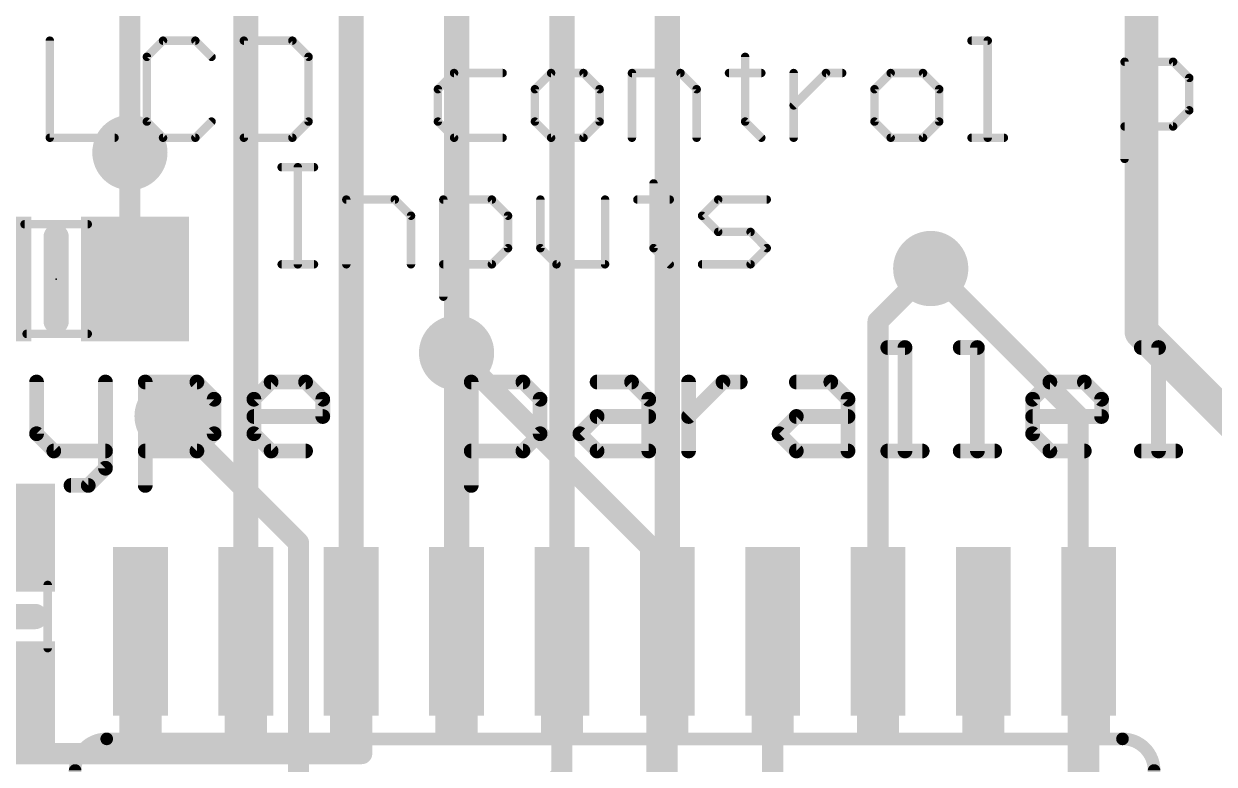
# Model space of a CAD drawing. Extents: x -31.2 to 31.2, y -41.1 to 40.8.
# Drawn here: x 8.12 to 22.47, y 21.72 to 30.63 of the extents above; entities that cross this region are included whole.
import ezdxf

# ---------------------------------------------------------------- set-up
doc = ezdxf.new("R2010")
doc.units = 0
for name, color, linetype in [('1', 12, 'CONTINUOUS'), ('16', 132, 'CONTINUOUS'), ('18', 110, 'CONTINUOUS'), ('21', 40, 'CONTINUOUS'), ('23', 40, 'CONTINUOUS'), ('51', 253, 'CONTINUOUS')]:
    doc.layers.add(name, color=color, linetype=linetype)

# ---------------------------------------------------------------- blocks, each defined once
blk = doc.blocks.new('RECT')
blk.add_solid([(-0.5, -0.5), (0.5, -0.5), (-0.5, 0.5), (0.5, 0.5)])
blk = doc.blocks.new('ROUNDV')
at = {"const_width": 0.5}
blk.add_lwpolyline([(0, -0.25, 1), (0, 0.25, 1), (0, -0.25)], format="xyb", dxfattribs=at)

msp = doc.modelspace()

# ---------------------------------------------------------------- linework, layer by layer
at = {"layer": '1'}
for points, const_width in [([(21.59, 38.1), (21.59, 26.924)], 0.4064), ([(12.065, 37.465), (12.065, 23.3172)], 0.3048), ([(13.335, 37.465), (13.335, 26.67)], 0.3048), ([(10.795, 36.195), (10.795, 23.3172)], 0.3048), ([(14.605, 36.195), (14.605, 23.3172)], 0.3048), ([(15.875, 34.925), (15.875, 23.3172)], 0.3048), ([(9.398, 27.62), (9.398, 29.083)], 0.254), ([(9.459, 27.559), (9.398, 27.62)], 0.254), ([(18.415, 27.051), (19.05, 27.686)], 0.254), ([(18.415, 23.3172), (18.415, 27.051)], 0.254), ([(21.59, 26.924), (23.622, 24.892)], 0.4064), ([(13.335, 26.67), (13.335, 23.3172)], 0.3048), ([(9.906, 25.908), (10.795, 25.019)], 0.254), ([(10.795, 25.019), (10.795, 23.3172)], 0.254), ([(12.192, 23.1902), (12.065, 23.3172)], 0.254), ([(13.462, 23.1902), (13.335, 23.3172)], 0.254), ([(14.605, 21.59), (14.605, 23.3172)], 0.254), ([(15.875, 20.193), (15.875, 23.3172)], 0.254), ([(17.145, 23.3172), (17.145, 19.177)], 0.254), ([(20.955, 17.78), (20.955, 23.3172)], 0.254), ([(12.192, 21.844), (12.192, 23.1902)], 0.254), ([(7.62, 21.844), (12.192, 21.844)], 0.254), ([(14.351, 21.336), (14.605, 21.59)], 0.254), ([(14.605, 21.463), (14.605, 21.59)], 0.254)]:
    msp.add_lwpolyline(points, dxfattribs=dict(at, const_width=const_width))
for points, const_width in [([(9.4615, 29.083, 1), (9.3345, 29.083)], 0.127), ([(9.4429, 27.6649, 1), (9.3531, 27.5751)], 0.127), ([(19.0949, 27.6411, 1), (19.0051, 27.7309)], 0.127), ([(9.3345, 27.62, 1), (9.4615, 27.62)], 0.127), ([(9.4141, 27.5141, 1), (9.5039, 27.6039)], 0.127), ([(18.4785, 27.051, 1), (18.3515, 27.051)], 0.127), ([(18.3701, 27.0959, 1), (18.4599, 27.0061)], 0.127), ([(21.6618, 26.9958, 1), (21.5182, 26.8522)], 0.2032), ([(21.4884, 26.924, 1), (21.6916, 26.924)], 0.2032), ([(13.4112, 26.67, 1), (13.2588, 26.67)], 0.1524), ([(13.2588, 26.67, 1), (13.4112, 26.67)], 0.1524), ([(9.9509, 25.9529, 1), (9.8611, 25.8631)], 0.127), ([(10.8585, 25.019, 1), (10.7315, 25.019)], 0.127), ([(10.7501, 24.9741, 1), (10.8399, 25.0639)], 0.127), ([(10.7188, 23.3172, 1), (10.8712, 23.3172)], 0.1524), ([(11.9888, 23.3172, 1), (12.1412, 23.3172)], 0.1524), ([(12.1099, 23.3621, 1), (12.0201, 23.2723)], 0.127), ([(13.2588, 23.3172, 1), (13.4112, 23.3172)], 0.1524), ([(13.3799, 23.3621, 1), (13.2901, 23.2723)], 0.127), ([(14.5288, 23.3172, 1), (14.6812, 23.3172)], 0.1524), ([(14.6685, 23.3172, 1), (14.5415, 23.3172)], 0.127), ([(15.7988, 23.3172, 1), (15.9512, 23.3172)], 0.1524), ([(15.9385, 23.3172, 1), (15.8115, 23.3172)], 0.127), ([(17.2085, 23.3172, 1), (17.0815, 23.3172)], 0.127), ([(21.0185, 23.3172, 1), (20.8915, 23.3172)], 0.127), ([(10.7315, 23.3172, 1), (10.8585, 23.3172)], 0.127), ([(12.2555, 23.1902, 1), (12.1285, 23.1902)], 0.127), ([(12.1471, 23.1453, 1), (12.2369, 23.2351)], 0.127), ([(13.4171, 23.1453, 1), (13.5069, 23.2351)], 0.127), ([(18.3515, 23.3172, 1), (18.4785, 23.3172)], 0.127), ([(12.192, 21.7805, 1), (12.192, 21.9075)], 0.127), ([(12.1285, 21.844, 1), (12.2555, 21.844)], 0.127), ([(14.6685, 21.59, 1), (14.5415, 21.59)], 0.127)]:
    msp.add_lwpolyline(points, format="xyb", dxfattribs=dict(at, const_width=const_width))
at = {"layer": '16', "const_width": 0.254}
for points in [[(9.398, 29.083), (9.398, 35.56)], [(19.05, 27.686), (20.828, 25.908)], [(15.748, 24.257), (13.335, 26.67)], [(11.43, 24.384), (9.906, 25.908)], [(20.828, 25.908), (20.828, 7.874)], [(11.43, 8.89), (11.43, 24.384)], [(15.748, 9.144), (15.748, 24.257)]]:
    msp.add_lwpolyline(points, dxfattribs=at)
at = {"layer": '16', "const_width": 0.127}
for points in [[(9.3345, 29.083, 1), (9.4615, 29.083)], [(19.0949, 27.7309, 1), (19.0051, 27.6411)], [(13.3799, 26.7149, 1), (13.2901, 26.6251)], [(9.9509, 25.9529, 1), (9.8611, 25.8631)], [(20.8915, 25.908, 1), (20.7645, 25.908)], [(20.7831, 25.8631, 1), (20.8729, 25.9529)], [(11.4935, 24.384, 1), (11.3665, 24.384)], [(11.3851, 24.3391, 1), (11.4749, 24.4289)], [(15.8115, 24.257, 1), (15.6845, 24.257)], [(15.7031, 24.2121, 1), (15.7929, 24.3019)]]:
    msp.add_lwpolyline(points, format="xyb", dxfattribs=at)
at = {"layer": '21'}
for points, const_width in [([(8.4328, 30.4302), (8.4328, 29.2608)], 0.1016), ([(9.7971, 30.4302), (9.6022, 30.2353)], 0.1016), ([(10.1869, 30.4302), (9.7971, 30.4302)], 0.1016), ([(10.3818, 30.2353), (10.1869, 30.4302)], 0.1016), ([(10.7716, 30.4302), (10.7716, 29.2608)], 0.1016), ([(11.3563, 30.4302), (10.7716, 30.4302)], 0.1016), ([(11.5512, 30.2353), (11.3563, 30.4302)], 0.1016), ([(19.5421, 30.4302), (19.737, 30.4302)], 0.1016), ([(19.737, 30.4302), (19.737, 29.2608)], 0.1016), ([(9.6022, 30.2353), (9.6022, 29.4557)], 0.1016), ([(11.5512, 29.4557), (11.5512, 30.2353)], 0.1016), ([(16.8135, 30.2353), (16.8135, 29.4557)], 0.1016), ([(21.3868, 29.0068), (21.3868, 30.1762)], 0.1016), ([(21.3868, 30.1762), (21.9715, 30.1762)], 0.1016), ([(21.9715, 30.1762), (22.1664, 29.9813)], 0.1016), ([(13.3053, 30.0404), (13.1104, 29.8455)], 0.1016), ([(13.89, 30.0404), (13.3053, 30.0404)], 0.1016), ([(14.4747, 30.0404), (14.2798, 29.8455)], 0.1016), ([(14.8645, 30.0404), (14.4747, 30.0404)], 0.1016), ([(15.0594, 29.8455), (14.8645, 30.0404)], 0.1016), ([(15.4492, 29.2608), (15.4492, 30.0404)], 0.1016), ([(15.4492, 30.0404), (16.0339, 30.0404)], 0.1016), ([(16.0339, 30.0404), (16.2288, 29.8455)], 0.1016), ([(16.6186, 30.0404), (17.0084, 30.0404)], 0.1016), ([(17.3982, 29.2608), (17.3982, 30.0404)], 0.1016), ([(17.3982, 29.6506), (17.788, 30.0404)], 0.1016), ([(17.788, 30.0404), (17.9829, 30.0404)], 0.1016), ([(18.5676, 30.0404), (18.3727, 29.8455)], 0.1016), ([(18.9574, 30.0404), (18.5676, 30.0404)], 0.1016), ([(19.1523, 29.8455), (18.9574, 30.0404)], 0.1016), ([(22.1664, 29.9813), (22.1664, 29.5915)], 0.1016), ([(13.1104, 29.8455), (13.1104, 29.4557)], 0.1016), ([(14.2798, 29.8455), (14.2798, 29.4557)], 0.1016), ([(15.0594, 29.4557), (15.0594, 29.8455)], 0.1016), ([(16.2288, 29.8455), (16.2288, 29.2608)], 0.1016), ([(18.3727, 29.8455), (18.3727, 29.4557)], 0.1016), ([(19.1523, 29.4557), (19.1523, 29.8455)], 0.1016), ([(22.1664, 29.5915), (21.9715, 29.3966)], 0.1016), ([(9.6022, 29.4557), (9.7971, 29.2608)], 0.1016), ([(10.1869, 29.2608), (10.3818, 29.4557)], 0.1016), ([(11.3563, 29.2608), (11.5512, 29.4557)], 0.1016), ([(13.1104, 29.4557), (13.3053, 29.2608)], 0.1016), ([(14.2798, 29.4557), (14.4747, 29.2608)], 0.1016), ([(14.8645, 29.2608), (15.0594, 29.4557)], 0.1016), ([(16.8135, 29.4557), (17.0084, 29.2608)], 0.1016), ([(18.3727, 29.4557), (18.5676, 29.2608)], 0.1016), ([(18.9574, 29.2608), (19.1523, 29.4557)], 0.1016), ([(21.9715, 29.3966), (21.3868, 29.3966)], 0.1016), ([(8.4328, 29.2608), (9.2124, 29.2608)], 0.1016), ([(9.7971, 29.2608), (10.1869, 29.2608)], 0.1016), ([(10.7716, 29.2608), (11.3563, 29.2608)], 0.1016), ([(13.3053, 29.2608), (13.89, 29.2608)], 0.1016), ([(14.4747, 29.2608), (14.8645, 29.2608)], 0.1016), ([(18.5676, 29.2608), (18.9574, 29.2608)], 0.1016), ([(19.5421, 29.2608), (19.9319, 29.2608)], 0.1016), ([(11.2268, 28.9062), (11.6166, 28.9062)], 0.1016), ([(11.4217, 27.7368), (11.4217, 28.9062)], 0.1016), ([(15.7095, 28.7113), (15.7095, 27.9317)], 0.1016), ([(12.0064, 27.7368), (12.0064, 28.5164)], 0.1016), ([(12.0064, 28.5164), (12.5911, 28.5164)], 0.1016), ([(12.5911, 28.5164), (12.786, 28.3215)], 0.1016), ([(13.1758, 27.347), (13.1758, 28.5164)], 0.1016), ([(13.1758, 28.5164), (13.7605, 28.5164)], 0.1016), ([(13.7605, 28.5164), (13.9554, 28.3215)], 0.1016), ([(14.3452, 28.5164), (14.3452, 27.9317)], 0.1016), ([(15.1248, 27.7368), (15.1248, 28.5164)], 0.1016), ([(15.5146, 28.5164), (15.9044, 28.5164)], 0.1016), ([(16.2942, 28.3215), (16.4891, 28.5164)], 0.1016), ([(16.4891, 28.5164), (17.0738, 28.5164)], 0.1016), ([(12.786, 28.3215), (12.786, 27.7368)], 0.1016), ([(13.9554, 28.3215), (13.9554, 27.9317)], 0.1016), ([(16.4891, 28.1266), (16.2942, 28.3215)], 0.1016), ([(8.509, 28.067), (8.509, 27.051)], 0.3048), ([(16.8789, 28.1266), (16.4891, 28.1266)], 0.1016), ([(17.0738, 27.9317), (16.8789, 28.1266)], 0.1016), ([(13.9554, 27.9317), (13.7605, 27.7368)], 0.1016), ([(14.3452, 27.9317), (14.5401, 27.7368)], 0.1016), ([(15.7095, 27.9317), (15.9044, 27.7368)], 0.1016), ([(16.8789, 27.7368), (17.0738, 27.9317)], 0.1016), ([(11.2268, 27.7368), (11.6166, 27.7368)], 0.1016), ([(13.7605, 27.7368), (13.1758, 27.7368)], 0.1016), ([(14.5401, 27.7368), (15.1248, 27.7368)], 0.1016), ([(16.2942, 27.7368), (16.8789, 27.7368)], 0.1016), ([(18.5324, 26.7346), (18.74, 26.7346)], 0.1778), ([(18.74, 26.7346), (18.74, 25.4889)], 0.1778), ([(19.4055, 26.7346), (19.6131, 26.7346)], 0.1778), ([(19.6131, 26.7346), (19.6131, 25.4889)], 0.1778), ([(21.5884, 26.7346), (21.796, 26.7346)], 0.1778), ([(21.796, 26.7346), (21.796, 25.4889)], 0.1778), ([(8.2729, 26.3193), (8.2729, 25.6965)], 0.1778), ([(9.1033, 26.3193), (9.1033, 25.2813)], 0.1778), ([(9.5826, 25.0737), (9.5826, 26.3193)], 0.1778), ([(9.5826, 26.3193), (10.2054, 26.3193)], 0.1778), ([(10.2054, 26.3193), (10.413, 26.1117)], 0.1778), ([(10.8923, 26.1117), (11.0999, 26.3193)], 0.1778), ([(11.0999, 26.3193), (11.5152, 26.3193)], 0.1778), ([(11.5152, 26.3193), (11.7228, 26.1117)], 0.1778), ([(13.5118, 25.0737), (13.5118, 26.3193)], 0.1778), ([(13.5118, 26.3193), (14.1346, 26.3193)], 0.1778), ([(14.1346, 26.3193), (14.3422, 26.1117)], 0.1778), ([(15.0291, 26.3193), (15.4443, 26.3193)], 0.1778), ([(15.4443, 26.3193), (15.6519, 26.1117)], 0.1778), ([(16.1312, 25.4889), (16.1312, 26.3193)], 0.1778), ([(16.1312, 25.9041), (16.5464, 26.3193)], 0.1778), ([(16.5464, 26.3193), (16.7541, 26.3193)], 0.1778), ([(17.4303, 26.3193), (17.8455, 26.3193)], 0.1778), ([(17.8455, 26.3193), (18.0531, 26.1117)], 0.1778), ([(20.2787, 26.1117), (20.4863, 26.3193)], 0.1778), ([(20.4863, 26.3193), (20.9015, 26.3193)], 0.1778), ([(20.9015, 26.3193), (21.1091, 26.1117)], 0.1778), ([(10.413, 26.1117), (10.413, 25.6965)], 0.1778), ([(10.8923, 25.6965), (10.8923, 26.1117)], 0.1778), ([(11.7228, 26.1117), (11.7228, 25.9041)], 0.1778), ([(14.3422, 26.1117), (14.3422, 25.6965)], 0.1778), ([(15.6519, 26.1117), (15.6519, 25.4889)], 0.1778), ([(18.0531, 26.1117), (18.0531, 25.4889)], 0.1778), ([(20.2787, 25.6965), (20.2787, 26.1117)], 0.1778), ([(21.1091, 26.1117), (21.1091, 25.9041)], 0.1778), ([(11.7228, 25.9041), (10.8923, 25.9041)], 0.1778), ([(14.8215, 25.6965), (15.0291, 25.9041)], 0.1778), ([(15.0291, 25.9041), (15.6519, 25.9041)], 0.1778), ([(17.2227, 25.6965), (17.4303, 25.9041)], 0.1778), ([(17.4303, 25.9041), (18.0531, 25.9041)], 0.1778), ([(21.1091, 25.9041), (20.2787, 25.9041)], 0.1778), ([(8.2729, 25.6965), (8.4805, 25.4889)], 0.1778), ([(10.413, 25.6965), (10.2054, 25.4889)], 0.1778), ([(11.0999, 25.4889), (10.8923, 25.6965)], 0.1778), ([(14.3422, 25.6965), (14.1346, 25.4889)], 0.1778), ([(15.0291, 25.4889), (14.8215, 25.6965)], 0.1778), ([(17.4303, 25.4889), (17.2227, 25.6965)], 0.1778), ([(20.4863, 25.4889), (20.2787, 25.6965)], 0.1778), ([(8.4805, 25.4889), (9.1033, 25.4889)], 0.1778), ([(10.2054, 25.4889), (9.5826, 25.4889)], 0.1778), ([(11.5152, 25.4889), (11.0999, 25.4889)], 0.1778), ([(14.1346, 25.4889), (13.5118, 25.4889)], 0.1778), ([(15.6519, 25.4889), (15.0291, 25.4889)], 0.1778), ([(18.0531, 25.4889), (17.4303, 25.4889)], 0.1778), ([(18.5324, 25.4889), (18.9476, 25.4889)], 0.1778), ([(19.4055, 25.4889), (19.8208, 25.4889)], 0.1778), ([(20.9015, 25.4889), (20.4863, 25.4889)], 0.1778), ([(21.5884, 25.4889), (22.0036, 25.4889)], 0.1778), ([(9.1033, 25.2813), (8.8957, 25.0737)], 0.1778), ([(8.8957, 25.0737), (8.6881, 25.0737)], 0.1778), ([(8.255, 23.495), (7.239, 23.495)], 0.3048), ([(8.7376, 21.6408), (8.7376, 14.9352)], 0.1524), ([(21.7424, 19.558), (21.7424, 21.6408)], 0.1524)]:
    msp.add_lwpolyline(points, dxfattribs=dict(at, const_width=const_width))
for points, const_width in [([(8.4582, 30.4302, 1), (8.4074, 30.4302)], 0.0508), ([(9.7971, 30.4556, 1), (9.7971, 30.4048)], 0.0508), ([(9.8151, 30.4122, 1), (9.7791, 30.4482)], 0.0508), ([(10.2049, 30.4482, 1), (10.1689, 30.4122)], 0.0508), ([(10.1869, 30.4048, 1), (10.1869, 30.4556)], 0.0508), ([(10.797, 30.4302, 1), (10.7462, 30.4302)], 0.0508), ([(10.7716, 30.4556, 1), (10.7716, 30.4048)], 0.0508), ([(11.3743, 30.4482, 1), (11.3383, 30.4122)], 0.0508), ([(11.3563, 30.4048, 1), (11.3563, 30.4556)], 0.0508), ([(19.5421, 30.4556, 1), (19.5421, 30.4048)], 0.0508), ([(19.7624, 30.4302, 1), (19.7116, 30.4302)], 0.0508), ([(19.737, 30.4048, 1), (19.737, 30.4556)], 0.0508), ([(9.5842, 30.2533, 1), (9.6202, 30.2173)], 0.0508), ([(9.6276, 30.2353, 1), (9.5768, 30.2353)], 0.0508), ([(10.3638, 30.2173, 1), (10.3998, 30.2533)], 0.0508), ([(11.5766, 30.2353, 1), (11.5258, 30.2353)], 0.0508), ([(11.5332, 30.2173, 1), (11.5692, 30.2533)], 0.0508), ([(16.8389, 30.2353, 1), (16.7881, 30.2353)], 0.0508), ([(21.4122, 30.1762, 1), (21.3614, 30.1762)], 0.0508), ([(21.3868, 30.2016, 1), (21.3868, 30.1508)], 0.0508), ([(21.9895, 30.1942, 1), (21.9535, 30.1582)], 0.0508), ([(21.9715, 30.1508, 1), (21.9715, 30.2016)], 0.0508), ([(13.3053, 30.0658, 1), (13.3053, 30.015)], 0.0508), ([(13.3232, 30.0224, 1), (13.2873, 30.0584)], 0.0508), ([(13.89, 30.015, 1), (13.89, 30.0658)], 0.0508), ([(14.4747, 30.0658, 1), (14.4747, 30.015)], 0.0508), ([(14.4926, 30.0224, 1), (14.4567, 30.0584)], 0.0508), ([(14.8824, 30.0584, 1), (14.8465, 30.0224)], 0.0508), ([(14.8645, 30.015, 1), (14.8645, 30.0658)], 0.0508), ([(15.4746, 30.0404, 1), (15.4238, 30.0404)], 0.0508), ([(15.4492, 30.0658, 1), (15.4492, 30.015)], 0.0508), ([(16.0518, 30.0584, 1), (16.0159, 30.0224)], 0.0508), ([(16.0339, 30.015, 1), (16.0339, 30.0658)], 0.0508), ([(16.6186, 30.0658, 1), (16.6186, 30.015)], 0.0508), ([(17.0084, 30.015, 1), (17.0084, 30.0658)], 0.0508), ([(17.4236, 30.0404, 1), (17.3728, 30.0404)], 0.0508), ([(17.788, 30.0658, 1), (17.788, 30.015)], 0.0508), ([(17.8059, 30.0224, 1), (17.77, 30.0584)], 0.0508), ([(17.9829, 30.015, 1), (17.9829, 30.0658)], 0.0508), ([(18.5676, 30.0658, 1), (18.5676, 30.015)], 0.0508), ([(18.5855, 30.0224, 1), (18.5496, 30.0584)], 0.0508), ([(18.9753, 30.0584, 1), (18.9394, 30.0224)], 0.0508), ([(18.9574, 30.015, 1), (18.9574, 30.0658)], 0.0508), ([(22.1918, 29.9813, 1), (22.141, 29.9813)], 0.0508), ([(22.1484, 29.9633, 1), (22.1844, 29.9993)], 0.0508), ([(13.0924, 29.8635, 1), (13.1283, 29.8275)], 0.0508), ([(13.1358, 29.8455, 1), (13.085, 29.8455)], 0.0508), ([(14.2618, 29.8635, 1), (14.2977, 29.8275)], 0.0508), ([(14.3052, 29.8455, 1), (14.2544, 29.8455)], 0.0508), ([(15.0848, 29.8455, 1), (15.034, 29.8455)], 0.0508), ([(15.0414, 29.8275, 1), (15.0773, 29.8635)], 0.0508), ([(16.2542, 29.8455, 1), (16.2034, 29.8455)], 0.0508), ([(16.2108, 29.8275, 1), (16.2467, 29.8635)], 0.0508), ([(18.3547, 29.8635, 1), (18.3906, 29.8275)], 0.0508), ([(18.3981, 29.8455, 1), (18.3473, 29.8455)], 0.0508), ([(19.1777, 29.8455, 1), (19.1269, 29.8455)], 0.0508), ([(19.1343, 29.8275, 1), (19.1702, 29.8635)], 0.0508), ([(17.3802, 29.6686, 1), (17.4161, 29.6326)], 0.0508), ([(22.141, 29.5915, 1), (22.1918, 29.5915)], 0.0508), ([(22.1844, 29.5735, 1), (22.1484, 29.6095)], 0.0508), ([(9.6202, 29.4737, 1), (9.5842, 29.4377)], 0.0508), ([(9.5768, 29.4557, 1), (9.6276, 29.4557)], 0.0508), ([(10.3998, 29.4377, 1), (10.3638, 29.4737)], 0.0508), ([(11.5258, 29.4557, 1), (11.5766, 29.4557)], 0.0508), ([(11.5692, 29.4377, 1), (11.5332, 29.4737)], 0.0508), ([(13.1283, 29.4737, 1), (13.0924, 29.4377)], 0.0508), ([(13.085, 29.4557, 1), (13.1358, 29.4557)], 0.0508), ([(14.2977, 29.4737, 1), (14.2618, 29.4377)], 0.0508), ([(14.2544, 29.4557, 1), (14.3052, 29.4557)], 0.0508), ([(15.034, 29.4557, 1), (15.0848, 29.4557)], 0.0508), ([(15.0773, 29.4377, 1), (15.0414, 29.4737)], 0.0508), ([(16.8314, 29.4737, 1), (16.7955, 29.4377)], 0.0508), ([(16.7881, 29.4557, 1), (16.8389, 29.4557)], 0.0508), ([(18.3906, 29.4737, 1), (18.3547, 29.4377)], 0.0508), ([(18.3473, 29.4557, 1), (18.3981, 29.4557)], 0.0508), ([(19.1269, 29.4557, 1), (19.1777, 29.4557)], 0.0508), ([(19.1702, 29.4377, 1), (19.1343, 29.4737)], 0.0508), ([(21.3868, 29.422, 1), (21.3868, 29.3712)], 0.0508), ([(21.9535, 29.4146, 1), (21.9895, 29.3786)], 0.0508), ([(21.9715, 29.3712, 1), (21.9715, 29.422)], 0.0508), ([(8.4328, 29.2862, 1), (8.4328, 29.2354)], 0.0508), ([(8.4074, 29.2608, 1), (8.4582, 29.2608)], 0.0508), ([(9.2124, 29.2354, 1), (9.2124, 29.2862)], 0.0508), ([(9.7971, 29.2862, 1), (9.7971, 29.2354)], 0.0508), ([(9.7791, 29.2428, 1), (9.8151, 29.2788)], 0.0508), ([(10.1689, 29.2788, 1), (10.2049, 29.2428)], 0.0508), ([(10.1869, 29.2354, 1), (10.1869, 29.2862)], 0.0508), ([(10.7716, 29.2862, 1), (10.7716, 29.2354)], 0.0508), ([(10.7462, 29.2608, 1), (10.797, 29.2608)], 0.0508), ([(11.3383, 29.2788, 1), (11.3743, 29.2428)], 0.0508), ([(11.3563, 29.2354, 1), (11.3563, 29.2862)], 0.0508), ([(13.3053, 29.2862, 1), (13.3053, 29.2354)], 0.0508), ([(13.2873, 29.2428, 1), (13.3232, 29.2788)], 0.0508), ([(13.89, 29.2354, 1), (13.89, 29.2862)], 0.0508), ([(14.4747, 29.2862, 1), (14.4747, 29.2354)], 0.0508), ([(14.4567, 29.2428, 1), (14.4926, 29.2788)], 0.0508), ([(14.8465, 29.2788, 1), (14.8824, 29.2428)], 0.0508), ([(14.8645, 29.2354, 1), (14.8645, 29.2862)], 0.0508), ([(15.4238, 29.2608, 1), (15.4746, 29.2608)], 0.0508), ([(16.2034, 29.2608, 1), (16.2542, 29.2608)], 0.0508), ([(16.9904, 29.2428, 1), (17.0263, 29.2788)], 0.0508), ([(17.3728, 29.2608, 1), (17.4236, 29.2608)], 0.0508), ([(18.5676, 29.2862, 1), (18.5676, 29.2354)], 0.0508), ([(18.5496, 29.2428, 1), (18.5855, 29.2788)], 0.0508), ([(18.9394, 29.2788, 1), (18.9753, 29.2428)], 0.0508), ([(18.9574, 29.2354, 1), (18.9574, 29.2862)], 0.0508), ([(19.5421, 29.2862, 1), (19.5421, 29.2354)], 0.0508), ([(19.7116, 29.2608, 1), (19.7624, 29.2608)], 0.0508), ([(19.9319, 29.2354, 1), (19.9319, 29.2862)], 0.0508), ([(21.3614, 29.0068, 1), (21.4122, 29.0068)], 0.0508), ([(11.2268, 28.9316, 1), (11.2268, 28.8808)], 0.0508), ([(11.4471, 28.9062, 1), (11.3963, 28.9062)], 0.0508), ([(11.6166, 28.8808, 1), (11.6166, 28.9316)], 0.0508), ([(15.7349, 28.7113, 1), (15.6841, 28.7113)], 0.0508), ([(12.0318, 28.5164, 1), (11.981, 28.5164)], 0.0508), ([(12.0064, 28.5418, 1), (12.0064, 28.491)], 0.0508), ([(12.6091, 28.5344, 1), (12.5731, 28.4984)], 0.0508), ([(12.5911, 28.491, 1), (12.5911, 28.5418)], 0.0508), ([(13.2012, 28.5164, 1), (13.1504, 28.5164)], 0.0508), ([(13.1758, 28.5418, 1), (13.1758, 28.491)], 0.0508), ([(13.7785, 28.5344, 1), (13.7425, 28.4984)], 0.0508), ([(13.7605, 28.491, 1), (13.7605, 28.5418)], 0.0508), ([(14.3706, 28.5164, 1), (14.3198, 28.5164)], 0.0508), ([(15.1502, 28.5164, 1), (15.0994, 28.5164)], 0.0508), ([(15.5146, 28.5418, 1), (15.5146, 28.491)], 0.0508), ([(15.9044, 28.491, 1), (15.9044, 28.5418)], 0.0508), ([(16.4891, 28.5418, 1), (16.4891, 28.491)], 0.0508), ([(16.507, 28.4984, 1), (16.4711, 28.5344)], 0.0508), ([(17.0738, 28.491, 1), (17.0738, 28.5418)], 0.0508), ([(12.8114, 28.3215, 1), (12.7606, 28.3215)], 0.0508), ([(12.768, 28.3035, 1), (12.804, 28.3395)], 0.0508), ([(13.9808, 28.3215, 1), (13.93, 28.3215)], 0.0508), ([(13.9374, 28.3035, 1), (13.9734, 28.3395)], 0.0508), ([(16.3121, 28.3395, 1), (16.2762, 28.3035)], 0.0508), ([(16.2762, 28.3395, 1), (16.3121, 28.3035)], 0.0508), ([(8.5852, 28.067, 1), (8.4328, 28.067)], 0.1524), ([(16.4891, 28.152, 1), (16.4891, 28.1012)], 0.0508), ([(16.4711, 28.1086, 1), (16.507, 28.1446)], 0.0508), ([(16.8968, 28.1446, 1), (16.8609, 28.1086)], 0.0508), ([(16.8789, 28.1012, 1), (16.8789, 28.152)], 0.0508), ([(13.9734, 27.9137, 1), (13.9374, 27.9497)], 0.0508), ([(14.3632, 27.9497, 1), (14.3272, 27.9137)], 0.0508), ([(15.7274, 27.9497, 1), (15.6915, 27.9137)], 0.0508), ([(17.0917, 27.9137, 1), (17.0558, 27.9497)], 0.0508), ([(13.93, 27.9317, 1), (13.9808, 27.9317)], 0.0508), ([(14.3198, 27.9317, 1), (14.3706, 27.9317)], 0.0508), ([(15.6841, 27.9317, 1), (15.7349, 27.9317)], 0.0508), ([(17.0558, 27.9137, 1), (17.0917, 27.9497)], 0.0508), ([(11.2268, 27.7622, 1), (11.2268, 27.7114)], 0.0508), ([(11.3963, 27.7368, 1), (11.4471, 27.7368)], 0.0508), ([(11.6166, 27.7114, 1), (11.6166, 27.7622)], 0.0508), ([(11.981, 27.7368, 1), (12.0318, 27.7368)], 0.0508), ([(12.7606, 27.7368, 1), (12.8114, 27.7368)], 0.0508), ([(13.1758, 27.7622, 1), (13.1758, 27.7114)], 0.0508), ([(13.7425, 27.7548, 1), (13.7785, 27.7188)], 0.0508), ([(13.7605, 27.7114, 1), (13.7605, 27.7622)], 0.0508), ([(14.5401, 27.7622, 1), (14.5401, 27.7114)], 0.0508), ([(14.5221, 27.7188, 1), (14.558, 27.7548)], 0.0508), ([(15.0994, 27.7368, 1), (15.1502, 27.7368)], 0.0508), ([(15.1248, 27.7114, 1), (15.1248, 27.7622)], 0.0508), ([(15.8864, 27.7188, 1), (15.9223, 27.7548)], 0.0508), ([(16.2942, 27.7622, 1), (16.2942, 27.7114)], 0.0508), ([(16.8609, 27.7548, 1), (16.8968, 27.7188)], 0.0508), ([(16.8789, 27.7114, 1), (16.8789, 27.7622)], 0.0508), ([(13.1504, 27.347, 1), (13.2012, 27.347)], 0.0508), ([(8.4328, 27.051, 1), (8.5852, 27.051)], 0.1524), ([(18.5324, 26.779, 1), (18.5324, 26.6901)], 0.0889), ([(18.7844, 26.7346, 1), (18.6955, 26.7346)], 0.0889), ([(18.74, 26.6901, 1), (18.74, 26.779)], 0.0889), ([(19.4055, 26.779, 1), (19.4055, 26.6901)], 0.0889), ([(19.6576, 26.7346, 1), (19.5687, 26.7346)], 0.0889), ([(19.6131, 26.6901, 1), (19.6131, 26.779)], 0.0889), ([(21.5884, 26.779, 1), (21.5884, 26.6901)], 0.0889), ([(21.8405, 26.7346, 1), (21.7516, 26.7346)], 0.0889), ([(21.796, 26.6901, 1), (21.796, 26.779)], 0.0889), ([(8.3173, 26.3193, 1), (8.2284, 26.3193)], 0.0889), ([(9.1478, 26.3193, 1), (9.0589, 26.3193)], 0.0889), ([(9.5826, 26.3638, 1), (9.5826, 26.2749)], 0.0889), ([(9.6271, 26.3193, 1), (9.5382, 26.3193)], 0.0889), ([(10.2369, 26.3508, 1), (10.174, 26.2879)], 0.0889), ([(10.2054, 26.2749, 1), (10.2054, 26.3638)], 0.0889), ([(11.0999, 26.3638, 1), (11.0999, 26.2749)], 0.0889), ([(11.1314, 26.2879, 1), (11.0685, 26.3508)], 0.0889), ([(11.5466, 26.3508, 1), (11.4837, 26.2879)], 0.0889), ([(11.5152, 26.2749, 1), (11.5152, 26.3638)], 0.0889), ([(13.5562, 26.3193, 1), (13.4673, 26.3193)], 0.0889), ([(13.5118, 26.3638, 1), (13.5118, 26.2749)], 0.0889), ([(14.166, 26.3508, 1), (14.1032, 26.2879)], 0.0889), ([(14.1346, 26.2749, 1), (14.1346, 26.3638)], 0.0889), ([(15.0291, 26.3638, 1), (15.0291, 26.2749)], 0.0889), ([(15.4758, 26.3508, 1), (15.4129, 26.2879)], 0.0889), ([(15.4443, 26.2749, 1), (15.4443, 26.3638)], 0.0889), ([(16.1757, 26.3193, 1), (16.0868, 26.3193)], 0.0889), ([(16.5464, 26.3638, 1), (16.5464, 26.2749)], 0.0889), ([(16.5779, 26.2879, 1), (16.515, 26.3508)], 0.0889), ([(16.7541, 26.2749, 1), (16.7541, 26.3638)], 0.0889), ([(17.4303, 26.3638, 1), (17.4303, 26.2749)], 0.0889), ([(17.8769, 26.3508, 1), (17.8141, 26.2879)], 0.0889), ([(17.8455, 26.2749, 1), (17.8455, 26.3638)], 0.0889), ([(20.4863, 26.3638, 1), (20.4863, 26.2749)], 0.0889), ([(20.5177, 26.2879, 1), (20.4549, 26.3508)], 0.0889), ([(20.9329, 26.3508, 1), (20.8701, 26.2879)], 0.0889), ([(20.9015, 26.2749, 1), (20.9015, 26.3638)], 0.0889), ([(10.4575, 26.1117, 1), (10.3686, 26.1117)], 0.0889), ([(10.3816, 26.0803, 1), (10.4445, 26.1432)], 0.0889), ([(10.9368, 26.1117, 1), (10.8479, 26.1117)], 0.0889), ([(10.8609, 26.1432, 1), (10.9238, 26.0803)], 0.0889), ([(11.7672, 26.1117, 1), (11.6783, 26.1117)], 0.0889), ([(11.6913, 26.0803, 1), (11.7542, 26.1432)], 0.0889), ([(14.3867, 26.1117, 1), (14.2978, 26.1117)], 0.0889), ([(14.3108, 26.0803, 1), (14.3736, 26.1432)], 0.0889), ([(15.6964, 26.1117, 1), (15.6075, 26.1117)], 0.0889), ([(15.6205, 26.0803, 1), (15.6834, 26.1432)], 0.0889), ([(18.0976, 26.1117, 1), (18.0087, 26.1117)], 0.0889), ([(18.0217, 26.0803, 1), (18.0845, 26.1432)], 0.0889), ([(20.3231, 26.1117, 1), (20.2342, 26.1117)], 0.0889), ([(20.2473, 26.1432, 1), (20.3101, 26.0803)], 0.0889), ([(21.1536, 26.1117, 1), (21.0647, 26.1117)], 0.0889), ([(21.0777, 26.0803, 1), (21.1406, 26.1432)], 0.0889), ([(10.8923, 25.9486, 1), (10.8923, 25.8597)], 0.0889), ([(11.7228, 25.8597, 1), (11.7228, 25.9486)], 0.0889), ([(15.0291, 25.9486, 1), (15.0291, 25.8597)], 0.0889), ([(15.0605, 25.8727, 1), (14.9977, 25.9355)], 0.0889), ([(15.6519, 25.8597, 1), (15.6519, 25.9486)], 0.0889), ([(16.0998, 25.9355, 1), (16.1627, 25.8727)], 0.0889), ([(17.4303, 25.9486, 1), (17.4303, 25.8597)], 0.0889), ([(17.4617, 25.8727, 1), (17.3988, 25.9355)], 0.0889), ([(18.0531, 25.8597, 1), (18.0531, 25.9486)], 0.0889), ([(20.2787, 25.9486, 1), (20.2787, 25.8597)], 0.0889), ([(21.1091, 25.8597, 1), (21.1091, 25.9486)], 0.0889), ([(11.6783, 25.9041, 1), (11.7672, 25.9041)], 0.0889), ([(21.0647, 25.9041, 1), (21.1536, 25.9041)], 0.0889), ([(8.3043, 25.7279, 1), (8.2414, 25.6651)], 0.0889), ([(8.2284, 25.6965, 1), (8.3173, 25.6965)], 0.0889), ([(10.3686, 25.6965, 1), (10.4575, 25.6965)], 0.0889), ([(10.4445, 25.6651, 1), (10.3816, 25.7279)], 0.0889), ([(10.8479, 25.6965, 1), (10.9368, 25.6965)], 0.0889), ([(10.9238, 25.7279, 1), (10.8609, 25.6651)], 0.0889), ([(14.2978, 25.6965, 1), (14.3867, 25.6965)], 0.0889), ([(14.3736, 25.6651, 1), (14.3108, 25.7279)], 0.0889), ([(14.8529, 25.7279, 1), (14.7901, 25.6651)], 0.0889), ([(14.7901, 25.7279, 1), (14.8529, 25.6651)], 0.0889), ([(17.2541, 25.7279, 1), (17.1912, 25.6651)], 0.0889), ([(17.1912, 25.7279, 1), (17.2541, 25.6651)], 0.0889), ([(20.3101, 25.7279, 1), (20.2473, 25.6651)], 0.0889), ([(20.2342, 25.6965, 1), (20.3231, 25.6965)], 0.0889), ([(8.4805, 25.5334, 1), (8.4805, 25.4444)], 0.0889), ([(8.4491, 25.4575, 1), (8.5119, 25.5203)], 0.0889), ([(9.1033, 25.4444, 1), (9.1033, 25.5334)], 0.0889), ([(9.5826, 25.5334, 1), (9.5826, 25.4444)], 0.0889), ([(10.174, 25.5203, 1), (10.2369, 25.4575)], 0.0889), ([(10.2054, 25.4444, 1), (10.2054, 25.5334)], 0.0889), ([(11.0999, 25.5334, 1), (11.0999, 25.4444)], 0.0889), ([(11.0685, 25.4575, 1), (11.1314, 25.5203)], 0.0889), ([(11.5152, 25.4444, 1), (11.5152, 25.5334)], 0.0889), ([(13.5118, 25.5334, 1), (13.5118, 25.4444)], 0.0889), ([(14.1032, 25.5203, 1), (14.166, 25.4575)], 0.0889), ([(14.1346, 25.4444, 1), (14.1346, 25.5334)], 0.0889), ([(15.0291, 25.5334, 1), (15.0291, 25.4444)], 0.0889), ([(14.9977, 25.4575, 1), (15.0605, 25.5203)], 0.0889), ([(15.6519, 25.4444, 1), (15.6519, 25.5334)], 0.0889), ([(17.4303, 25.5334, 1), (17.4303, 25.4444)], 0.0889), ([(17.3988, 25.4575, 1), (17.4617, 25.5203)], 0.0889), ([(18.0531, 25.4444, 1), (18.0531, 25.5334)], 0.0889), ([(18.5324, 25.5334, 1), (18.5324, 25.4444)], 0.0889), ([(18.9476, 25.4444, 1), (18.9476, 25.5334)], 0.0889), ([(19.4055, 25.5334, 1), (19.4055, 25.4444)], 0.0889), ([(19.8208, 25.4444, 1), (19.8208, 25.5334)], 0.0889), ([(20.4863, 25.5334, 1), (20.4863, 25.4444)], 0.0889), ([(20.4549, 25.4575, 1), (20.5177, 25.5203)], 0.0889), ([(20.9015, 25.4444, 1), (20.9015, 25.5334)], 0.0889), ([(21.5884, 25.5334, 1), (21.5884, 25.4444)], 0.0889), ([(22.0036, 25.4444, 1), (22.0036, 25.5334)], 0.0889), ([(15.6075, 25.4889, 1), (15.6964, 25.4889)], 0.0889), ([(16.0868, 25.4889, 1), (16.1757, 25.4889)], 0.0889), ([(18.0087, 25.4889, 1), (18.0976, 25.4889)], 0.0889), ([(18.6955, 25.4889, 1), (18.7844, 25.4889)], 0.0889), ([(19.5687, 25.4889, 1), (19.6576, 25.4889)], 0.0889), ([(21.7516, 25.4889, 1), (21.8405, 25.4889)], 0.0889), ([(9.0589, 25.2813, 1), (9.1478, 25.2813)], 0.0889), ([(9.1347, 25.2499, 1), (9.0719, 25.3127)], 0.0889), ([(8.6881, 25.1181, 1), (8.6881, 25.0292)], 0.0889), ([(8.8643, 25.1051, 1), (8.9271, 25.0423)], 0.0889), ([(8.8957, 25.0292, 1), (8.8957, 25.1181)], 0.0889), ([(9.5382, 25.0737, 1), (9.6271, 25.0737)], 0.0889), ([(13.4673, 25.0737, 1), (13.5562, 25.0737)], 0.0889), ([(8.255, 23.4188, 1), (8.255, 23.5712)], 0.1524), ([(9.1186, 22.0218, 0.4142), (8.7376, 21.6408)], 0.1524), ([(9.1186, 21.9837, 1), (9.1186, 22.0599)], 0.0762), ([(21.7424, 21.6408, 0.4142), (21.3614, 22.0218)], 0.1524), ([(21.3614, 22.0599, 1), (21.3614, 21.9837)], 0.0762), ([(8.7757, 21.6408, 1), (8.6995, 21.6408)], 0.0762), ([(21.7805, 21.6408, 1), (21.7043, 21.6408)], 0.0762)]:
    msp.add_lwpolyline(points, format="xyb", dxfattribs=dict(at, const_width=const_width))
at = {"layer": '23'}
msp.add_point((8.509, 27.559), dxfattribs=at)
at = {"layer": '51'}
for points, const_width in [([(8.128, 28.219), (8.89, 28.219)], 0.1016), ([(8.153, 26.899), (8.89, 26.899)], 0.1016), ([(8.407, 23.876), (8.407, 23.114)], 0.1016), ([(21.3614, 22.0218), (9.1186, 22.0218)], 0.1524)]:
    msp.add_lwpolyline(points, dxfattribs=dict(at, const_width=const_width))
for points, const_width in [([(8.128, 28.2444, 1), (8.128, 28.1936)], 0.0508), ([(8.89, 28.1936, 1), (8.89, 28.2444)], 0.0508), ([(8.153, 26.9244, 1), (8.153, 26.8736)], 0.0508), ([(8.89, 26.8736, 1), (8.89, 26.9244)], 0.0508), ([(8.4324, 23.876, 1), (8.3816, 23.876)], 0.0508), ([(8.3816, 23.114, 1), (8.4324, 23.114)], 0.0508), ([(9.1186, 22.0599, 1), (9.1186, 21.9837)], 0.0762), ([(21.3614, 21.9837, 1), (21.3614, 22.0599)], 0.0762)]:
    msp.add_lwpolyline(points, format="xyb", dxfattribs=dict(at, const_width=const_width))

# ---------------------------------------------------------------- block references
at = {"layer": '1', "xscale": 1.3, "yscale": 1.5}
for p in [(7.559, 27.559), (9.459, 27.559)]:
    msp.add_blockref('RECT', p, dxfattribs=at)
at = {"layer": '1'}
for p, xscale, yscale, rotation in [((7.747, 24.445), 1.3, 1.5, 270), ((9.525, 23.3172), 0.6604, 2.032, 180), ((10.795, 23.3172), 0.6604, 2.032, 180), ((12.065, 23.3172), 0.6604, 2.032, 180), ((13.335, 23.3172), 0.6604, 2.032, 180), ((14.605, 23.3172), 0.6604, 2.032, 180), ((15.875, 23.3172), 0.6604, 2.032, 180), ((17.145, 23.3172), 0.6604, 2.032, 180), ((18.415, 23.3172), 0.6604, 2.032, 180), ((19.685, 23.3172), 0.6604, 2.032, 180), ((20.955, 23.3172), 0.6604, 2.032, 180), ((7.747, 22.545), 1.3, 1.5, 270)]:
    msp.add_blockref('RECT', p, dxfattribs=dict(at, xscale=xscale, yscale=yscale, rotation=rotation))
at = {"layer": '18', "xscale": 0.9064, "yscale": 0.9064}
for p in [(9.398, 29.083), (9.398, 29.083), (19.05, 27.686), (19.05, 27.686), (13.335, 26.67), (13.335, 26.67), (9.906, 25.908), (9.906, 25.908)]:
    msp.add_blockref('ROUNDV', p, dxfattribs=at)
at = {"layer": '51', "xscale": 0.7501, "yscale": 1.4501}
for p in [(7.7919, 27.5602), (9.2397, 27.5602)]:
    msp.add_blockref('RECT', p, dxfattribs=at)
at = {"layer": '51'}
for p, xscale, yscale, rotation in [((7.7482, 24.2122), 0.7501, 1.4501, 270), ((9.525, 22.8854), 0.508, 1.4732, 180), ((10.795, 22.8854), 0.508, 1.4732, 180), ((12.065, 22.8854), 0.508, 1.4732, 180), ((13.335, 22.8854), 0.508, 1.4732, 180), ((14.605, 22.8854), 0.508, 1.4732, 180), ((15.875, 22.8854), 0.508, 1.4732, 180), ((17.145, 22.8854), 0.508, 1.4732, 180), ((18.415, 22.8854), 0.508, 1.4732, 180), ((19.685, 22.8854), 0.508, 1.4732, 180), ((20.955, 22.8854), 0.508, 1.4732, 180), ((7.7482, 22.7644), 0.7501, 1.4501, 270), ((9.525, 22.0853), 0.508, 0.127, 180), ((10.795, 22.0853), 0.508, 0.127, 180), ((12.065, 22.0853), 0.508, 0.127, 180), ((13.335, 22.0853), 0.508, 0.127, 180), ((14.605, 22.0853), 0.508, 0.127, 180), ((15.875, 22.0853), 0.508, 0.127, 180), ((17.145, 22.0853), 0.508, 0.127, 180), ((18.415, 22.0853), 0.508, 0.127, 180), ((19.685, 22.0853), 0.508, 0.127, 180), ((20.955, 22.0853), 0.508, 0.127, 180)]:
    msp.add_blockref('RECT', p, dxfattribs=dict(at, xscale=xscale, yscale=yscale, rotation=rotation))

doc.saveas('drawing.dxf')
